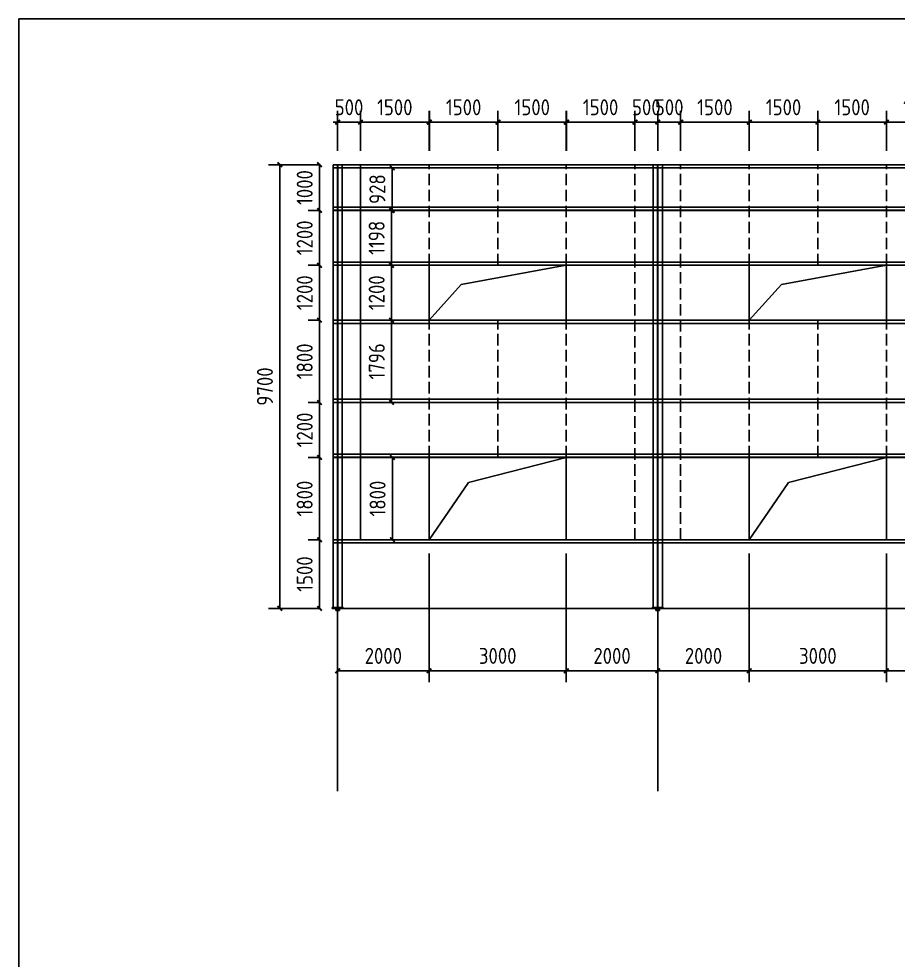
# Model space of a CAD drawing. Extents: x 102162 to 621267, y -39398 to 328893.
# Drawn here: x 414012 to 433238, y 181522 to 202102 of the extents above; entities that cross this region are included whole.
import ezdxf

# ---------------------------------------------------------------- set-up
doc = ezdxf.new("R2010")
doc.units = 0
doc.header["$LTSCALE"] = 1000
doc.header["$MEASUREMENT"] = 0
doc.linetypes.add('DASH', pattern=[0.35, 0.25, -0.1])
doc.layers.add('AXIS', color=3, linetype='Continuous')
doc.layers.add('DOTE', color=1, linetype='Continuous')
doc.styles.get("Standard").update_dxf_attribs({"font": 'gbenor.shx', "bigfont": 'gbcbig.shx'})
doc.dimstyles.get("Standard").update_dxf_attribs({"dimscale": 100, "dimtxt": 3.5, "dimasz": 1, "dimexe": 2.5, "dimexo": 3, "dimgap": 1.5, "dimtad": 1, "dimdec": 0, "dimzin": 0, "dimdsep": 46, "dimtxsty": 'Standard', "dimblk": 'ARCHTICK', "dimcen": 0.09, "dimadec": 0, "dimazin": 0, "dimtfac": 1, "dimtdec": 0, "dimtix": 1, "dimtmove": 2, "dimatfit": 3, "dimfxl": 1, "dimtolj": 1, "dimtzin": 0, "dimarcsym": 0})

# ---------------------------------------------------------------- blocks, each defined once
blk = doc.blocks.new('_ArchTick')
at = {"color": 0, "linetype": 'ByBlock', "const_width": 0.4}
blk.add_lwpolyline([(-0.5, -0.5), (0.5, 0.5)], dxfattribs=at)
blk = doc.blocks.new('*D5455')
at = {"color": 0, "lineweight": -2}
for p, q in [((420582, 190713), (420337, 190713)), ((420587, 189213), (420587, 190713)), ((420562, 189213), (420337, 189213))]:
    blk.add_line(p, q, dxfattribs=at)
at = {"layer": 'Defpoints', "color": 0}
for p in [(420587, 190713), (420882, 190713), (420862, 189213)]:
    blk.add_point(p, dxfattribs=at)
at = {"color": 0, "lineweight": -2, "xscale": 100, "yscale": 100, "zscale": 100}
for p, rotation in [((420587, 190713), 90), ((420587, 189213), 270)]:
    blk.add_blockref('_ArchTick', p, dxfattribs=dict(at, rotation=rotation))
at = {"color": 0, "insert": (420262, 189963), "char_height": 350, "attachment_point": 5, "rotation": 90}
blk.add_mtext('\\A1;1500', dxfattribs=at)
blk = doc.blocks.new('*D5456')
at = {"color": 0, "lineweight": -2}
for p, q in [((420582, 192513), (420337, 192513)), ((420587, 190713), (420587, 192513)), ((420582, 190713), (420337, 190713))]:
    blk.add_line(p, q, dxfattribs=at)
at = {"layer": 'Defpoints', "color": 0}
for p in [(420587, 192513), (420882, 192513), (420882, 190713)]:
    blk.add_point(p, dxfattribs=at)
at = {"color": 0, "lineweight": -2, "xscale": 100, "yscale": 100, "zscale": 100}
for p, rotation in [((420587, 192513), 90), ((420587, 190713), 270)]:
    blk.add_blockref('_ArchTick', p, dxfattribs=dict(at, rotation=rotation))
at = {"color": 0, "insert": (420262, 191613), "char_height": 350, "attachment_point": 5, "rotation": 90}
blk.add_mtext('\\A1;1800', dxfattribs=at)
blk = doc.blocks.new('*D5457')
at = {"color": 0, "lineweight": -2}
for p, q in [((420582, 193713), (420337, 193713)), ((420587, 192513), (420587, 193713)), ((420582, 192513), (420337, 192513))]:
    blk.add_line(p, q, dxfattribs=at)
at = {"layer": 'Defpoints', "color": 0}
for p in [(420587, 193713), (420882, 193713), (420882, 192513)]:
    blk.add_point(p, dxfattribs=at)
at = {"color": 0, "lineweight": -2, "xscale": 100, "yscale": 100, "zscale": 100}
for p, rotation in [((420587, 193713), 90), ((420587, 192513), 270)]:
    blk.add_blockref('_ArchTick', p, dxfattribs=dict(at, rotation=rotation))
at = {"color": 0, "insert": (420262, 193113), "char_height": 350, "attachment_point": 5, "rotation": 90}
blk.add_mtext('\\A1;1200', dxfattribs=at)
blk = doc.blocks.new('*D5458')
at = {"color": 0, "lineweight": -2}
for p, q in [((420582, 195513), (420337, 195513)), ((420587, 193713), (420587, 195513)), ((420582, 193713), (420337, 193713))]:
    blk.add_line(p, q, dxfattribs=at)
at = {"layer": 'Defpoints', "color": 0}
for p in [(420587, 195513), (420882, 195513), (420882, 193713)]:
    blk.add_point(p, dxfattribs=at)
at = {"color": 0, "lineweight": -2, "xscale": 100, "yscale": 100, "zscale": 100}
for p, rotation in [((420587, 195513), 90), ((420587, 193713), 270)]:
    blk.add_blockref('_ArchTick', p, dxfattribs=dict(at, rotation=rotation))
at = {"color": 0, "insert": (420262, 194613), "char_height": 350, "attachment_point": 5, "rotation": 90}
blk.add_mtext('\\A1;1800', dxfattribs=at)
blk = doc.blocks.new('*D5459')
at = {"color": 0, "lineweight": -2}
for p, q in [((420582, 196713), (420337, 196713)), ((420587, 195513), (420587, 196713)), ((420582, 195513), (420337, 195513))]:
    blk.add_line(p, q, dxfattribs=at)
at = {"layer": 'Defpoints', "color": 0}
for p in [(420587, 196713), (420882, 196713), (420882, 195513)]:
    blk.add_point(p, dxfattribs=at)
at = {"color": 0, "lineweight": -2, "xscale": 100, "yscale": 100, "zscale": 100}
for p, rotation in [((420587, 196713), 90), ((420587, 195513), 270)]:
    blk.add_blockref('_ArchTick', p, dxfattribs=dict(at, rotation=rotation))
at = {"color": 0, "insert": (420262, 196113), "char_height": 350, "attachment_point": 5, "rotation": 90}
blk.add_mtext('\\A1;1200', dxfattribs=at)
blk = doc.blocks.new('*D5460')
at = {"color": 0, "lineweight": -2}
for p, q in [((420582, 197913), (420337, 197913)), ((420587, 196713), (420587, 197913)), ((420582, 196713), (420337, 196713))]:
    blk.add_line(p, q, dxfattribs=at)
at = {"layer": 'Defpoints', "color": 0}
for p in [(420587, 197913), (420882, 197913), (420882, 196713)]:
    blk.add_point(p, dxfattribs=at)
at = {"color": 0, "lineweight": -2, "xscale": 100, "yscale": 100, "zscale": 100}
for p, rotation in [((420587, 197913), 90), ((420587, 196713), 270)]:
    blk.add_blockref('_ArchTick', p, dxfattribs=dict(at, rotation=rotation))
at = {"color": 0, "insert": (420262, 197313), "char_height": 350, "attachment_point": 5, "rotation": 90}
blk.add_mtext('\\A1;1200', dxfattribs=at)
blk = doc.blocks.new('*D5461')
at = {"color": 0, "lineweight": -2}
for p, q in [((420582, 198913), (420337, 198913)), ((420587, 197913), (420587, 198913)), ((420582, 197913), (420337, 197913))]:
    blk.add_line(p, q, dxfattribs=at)
at = {"layer": 'Defpoints', "color": 0}
for p in [(420587, 198913), (420882, 198913), (420882, 197913)]:
    blk.add_point(p, dxfattribs=at)
at = {"color": 0, "lineweight": -2, "xscale": 100, "yscale": 100, "zscale": 100}
for p, rotation in [((420587, 198913), 90), ((420587, 197913), 270)]:
    blk.add_blockref('_ArchTick', p, dxfattribs=dict(at, rotation=rotation))
at = {"color": 0, "insert": (420262, 198413), "char_height": 350, "attachment_point": 5, "rotation": 90}
blk.add_mtext('\\A1;1000', dxfattribs=at)
blk = doc.blocks.new('*D5462')
at = {"color": 0, "lineweight": -2}
for p, q in [((420582, 198913), (419468, 198913)), ((419718, 198913), (419718, 189213)), ((420582, 189213), (419468, 189213))]:
    blk.add_line(p, q, dxfattribs=at)
at = {"layer": 'Defpoints', "color": 0}
for p in [(420882, 198913), (419718, 189213), (420882, 189213)]:
    blk.add_point(p, dxfattribs=at)
at = {"color": 0, "lineweight": -2, "xscale": 100, "yscale": 100, "zscale": 100}
for p, rotation in [((419718, 198913), 90), ((419718, 189213), 270)]:
    blk.add_blockref('_ArchTick', p, dxfattribs=dict(at, rotation=rotation))
at = {"color": 0, "insert": (419393, 194063), "char_height": 350, "attachment_point": 5, "rotation": 90}
blk.add_mtext('\\A1;9700', dxfattribs=at)
blk = doc.blocks.new('*D5463')
at = {"color": 0, "lineweight": -2}
for p, q in [((422982, 190413), (422982, 187599)), ((420982, 188913), (420982, 187599)), ((420982, 187849), (422982, 187849))]:
    blk.add_line(p, q, dxfattribs=at)
at = {"layer": 'Defpoints', "color": 0}
for p in [(422982, 190713), (420982, 189213), (422982, 187849)]:
    blk.add_point(p, dxfattribs=at)
at = {"color": 0, "lineweight": -2, "xscale": 100, "yscale": 100, "zscale": 100, "rotation": 180}
blk.add_blockref('_ArchTick', (420982, 187849), dxfattribs=at)
at = {"color": 0, "lineweight": -2, "xscale": 100, "yscale": 100, "zscale": 100}
blk.add_blockref('_ArchTick', (422982, 187849), dxfattribs=at)
at = {"color": 0, "insert": (421982, 188174), "char_height": 350, "attachment_point": 5}
blk.add_mtext('\\A1;2000', dxfattribs=at)
blk = doc.blocks.new('*D5464')
at = {"color": 0, "lineweight": -2}
for p, q in [((422982, 190413), (422982, 187599)), ((425982, 190413), (425982, 187599)), ((422982, 187849), (425982, 187849))]:
    blk.add_line(p, q, dxfattribs=at)
at = {"layer": 'Defpoints', "color": 0}
for p in [(422982, 190713), (425982, 190713), (425982, 187849)]:
    blk.add_point(p, dxfattribs=at)
at = {"color": 0, "lineweight": -2, "xscale": 100, "yscale": 100, "zscale": 100, "rotation": 180}
blk.add_blockref('_ArchTick', (422982, 187849), dxfattribs=at)
at = {"color": 0, "lineweight": -2, "xscale": 100, "yscale": 100, "zscale": 100}
blk.add_blockref('_ArchTick', (425982, 187849), dxfattribs=at)
at = {"color": 0, "insert": (424482, 188174), "char_height": 350, "attachment_point": 5}
blk.add_mtext('\\A1;3000', dxfattribs=at)
blk = doc.blocks.new('*D5465')
at = {"color": 0, "lineweight": -2}
for p, q in [((425982, 190413), (425982, 187599)), ((427982, 188913), (427982, 187599)), ((425982, 187849), (427982, 187849))]:
    blk.add_line(p, q, dxfattribs=at)
at = {"layer": 'Defpoints', "color": 0}
for p in [(425982, 190713), (427982, 189213), (427982, 187849)]:
    blk.add_point(p, dxfattribs=at)
at = {"color": 0, "lineweight": -2, "xscale": 100, "yscale": 100, "zscale": 100, "rotation": 180}
blk.add_blockref('_ArchTick', (425982, 187849), dxfattribs=at)
at = {"color": 0, "lineweight": -2, "xscale": 100, "yscale": 100, "zscale": 100}
blk.add_blockref('_ArchTick', (427982, 187849), dxfattribs=at)
at = {"color": 0, "insert": (426982, 188174), "char_height": 350, "attachment_point": 5}
blk.add_mtext('\\A1;2000', dxfattribs=at)
blk = doc.blocks.new('*D5466')
at = {"color": 0, "lineweight": -2}
for p, q in [((429982, 190413), (429982, 187599)), ((427982, 188913), (427982, 187599)), ((427982, 187849), (429982, 187849))]:
    blk.add_line(p, q, dxfattribs=at)
at = {"layer": 'Defpoints', "color": 0}
for p in [(429982, 190713), (427982, 189213), (429982, 187849)]:
    blk.add_point(p, dxfattribs=at)
at = {"color": 0, "lineweight": -2, "xscale": 100, "yscale": 100, "zscale": 100, "rotation": 180}
blk.add_blockref('_ArchTick', (427982, 187849), dxfattribs=at)
at = {"color": 0, "lineweight": -2, "xscale": 100, "yscale": 100, "zscale": 100}
blk.add_blockref('_ArchTick', (429982, 187849), dxfattribs=at)
at = {"color": 0, "insert": (428982, 188174), "char_height": 350, "attachment_point": 5}
blk.add_mtext('\\A1;2000', dxfattribs=at)
blk = doc.blocks.new('*D5467')
at = {"color": 0, "lineweight": -2}
for p, q in [((429982, 190413), (429982, 187599)), ((432982, 190413), (432982, 187599)), ((429982, 187849), (432982, 187849))]:
    blk.add_line(p, q, dxfattribs=at)
at = {"layer": 'Defpoints', "color": 0}
for p in [(429982, 190713), (432982, 190713), (432982, 187849)]:
    blk.add_point(p, dxfattribs=at)
at = {"color": 0, "lineweight": -2, "xscale": 100, "yscale": 100, "zscale": 100, "rotation": 180}
blk.add_blockref('_ArchTick', (429982, 187849), dxfattribs=at)
at = {"color": 0, "lineweight": -2, "xscale": 100, "yscale": 100, "zscale": 100}
blk.add_blockref('_ArchTick', (432982, 187849), dxfattribs=at)
at = {"color": 0, "insert": (431482, 188174), "char_height": 350, "attachment_point": 5}
blk.add_mtext('\\A1;3000', dxfattribs=at)
blk = doc.blocks.new('*D5468')
at = {"color": 0, "lineweight": -2}
for p, q in [((432982, 190413), (432982, 187599)), ((434982, 188913), (434982, 187599)), ((432982, 187849), (434982, 187849))]:
    blk.add_line(p, q, dxfattribs=at)
at = {"layer": 'Defpoints', "color": 0}
for p in [(432982, 190713), (434982, 189213), (434982, 187849)]:
    blk.add_point(p, dxfattribs=at)
at = {"color": 0, "lineweight": -2, "xscale": 100, "yscale": 100, "zscale": 100, "rotation": 180}
blk.add_blockref('_ArchTick', (432982, 187849), dxfattribs=at)
at = {"color": 0, "lineweight": -2, "xscale": 100, "yscale": 100, "zscale": 100}
blk.add_blockref('_ArchTick', (434982, 187849), dxfattribs=at)
at = {"color": 0, "insert": (433982, 188174), "char_height": 350, "attachment_point": 5}
blk.add_mtext('\\A1;2000', dxfattribs=at)
blk = doc.blocks.new('*D5102')
at = {"color": 0, "lineweight": -2}
for p, q in [((420982, 199213), (420982, 200093)), ((421482, 199213), (421482, 200093)), ((420982, 199843), (420882, 199843)), ((420982, 199843), (421482, 199843)), ((421482, 199843), (421582, 199843))]:
    blk.add_line(p, q, dxfattribs=at)
at = {"layer": 'Defpoints', "color": 0}
for p in [(421482, 199843), (420982, 198913), (421482, 198913)]:
    blk.add_point(p, dxfattribs=at)
at = {"color": 0, "lineweight": -2, "xscale": 100, "yscale": 100, "zscale": 100}
blk.add_blockref('_ArchTick', (420982, 199843), dxfattribs=at)
at = {"color": 0, "lineweight": -2, "xscale": 100, "yscale": 100, "zscale": 100, "rotation": 180}
blk.add_blockref('_ArchTick', (421482, 199843), dxfattribs=at)
at = {"color": 0, "insert": (421232, 200168), "char_height": 350, "attachment_point": 5}
blk.add_mtext('\\A1;500', dxfattribs=at)
blk = doc.blocks.new('*D5103')
at = {"color": 0, "lineweight": -2}
for p, q in [((421482, 199213), (421482, 200093)), ((422982, 199213), (422982, 200093)), ((421482, 199843), (422982, 199843))]:
    blk.add_line(p, q, dxfattribs=at)
at = {"layer": 'Defpoints', "color": 0}
for p in [(422982, 199843), (421482, 198913), (422982, 198913)]:
    blk.add_point(p, dxfattribs=at)
at = {"color": 0, "lineweight": -2, "xscale": 100, "yscale": 100, "zscale": 100, "rotation": 180}
blk.add_blockref('_ArchTick', (421482, 199843), dxfattribs=at)
at = {"color": 0, "lineweight": -2, "xscale": 100, "yscale": 100, "zscale": 100}
blk.add_blockref('_ArchTick', (422982, 199843), dxfattribs=at)
at = {"color": 0, "insert": (422232, 200168), "char_height": 350, "attachment_point": 5}
blk.add_mtext('\\A1;1500', dxfattribs=at)
blk = doc.blocks.new('*D5104')
at = {"color": 0, "lineweight": -2}
for p, q in [((425982, 199213), (425982, 200093)), ((427482, 199213), (427482, 200093)), ((425982, 199843), (427482, 199843))]:
    blk.add_line(p, q, dxfattribs=at)
at = {"layer": 'Defpoints', "color": 0}
for p in [(427482, 199843), (425982, 198913), (427482, 198913)]:
    blk.add_point(p, dxfattribs=at)
at = {"color": 0, "lineweight": -2, "xscale": 100, "yscale": 100, "zscale": 100, "rotation": 180}
blk.add_blockref('_ArchTick', (425982, 199843), dxfattribs=at)
at = {"color": 0, "lineweight": -2, "xscale": 100, "yscale": 100, "zscale": 100}
blk.add_blockref('_ArchTick', (427482, 199843), dxfattribs=at)
at = {"color": 0, "insert": (426732, 200168), "char_height": 350, "attachment_point": 5}
blk.add_mtext('\\A1;1500', dxfattribs=at)
blk = doc.blocks.new('*D5105')
at = {"color": 0, "lineweight": -2}
for p, q in [((427482, 199213), (427482, 200093)), ((427982, 199213), (427982, 200093)), ((427482, 199843), (427382, 199843)), ((427482, 199843), (427982, 199843)), ((427982, 199843), (428082, 199843))]:
    blk.add_line(p, q, dxfattribs=at)
at = {"layer": 'Defpoints', "color": 0}
for p in [(427982, 199843), (427482, 198913), (427982, 198913)]:
    blk.add_point(p, dxfattribs=at)
at = {"color": 0, "lineweight": -2, "xscale": 100, "yscale": 100, "zscale": 100}
blk.add_blockref('_ArchTick', (427482, 199843), dxfattribs=at)
at = {"color": 0, "lineweight": -2, "xscale": 100, "yscale": 100, "zscale": 100, "rotation": 180}
blk.add_blockref('_ArchTick', (427982, 199843), dxfattribs=at)
at = {"color": 0, "insert": (427732, 200168), "char_height": 350, "attachment_point": 5}
blk.add_mtext('\\A1;500', dxfattribs=at)
blk = doc.blocks.new('*D5106')
at = {"color": 0, "lineweight": -2}
for p, q in [((427982, 199213), (427982, 200093)), ((428482, 199213), (428482, 200093)), ((427982, 199843), (427882, 199843)), ((427982, 199843), (428482, 199843)), ((428482, 199843), (428582, 199843))]:
    blk.add_line(p, q, dxfattribs=at)
at = {"layer": 'Defpoints', "color": 0}
for p in [(428482, 199843), (427982, 198913), (428482, 198913)]:
    blk.add_point(p, dxfattribs=at)
at = {"color": 0, "lineweight": -2, "xscale": 100, "yscale": 100, "zscale": 100}
blk.add_blockref('_ArchTick', (427982, 199843), dxfattribs=at)
at = {"color": 0, "lineweight": -2, "xscale": 100, "yscale": 100, "zscale": 100, "rotation": 180}
blk.add_blockref('_ArchTick', (428482, 199843), dxfattribs=at)
at = {"color": 0, "insert": (428232, 200168), "char_height": 350, "attachment_point": 5}
blk.add_mtext('\\A1;500', dxfattribs=at)
blk = doc.blocks.new('*D5107')
at = {"color": 0, "lineweight": -2}
for p, q in [((428482, 199213), (428482, 200093)), ((429982, 199213), (429982, 200093)), ((428482, 199843), (429982, 199843))]:
    blk.add_line(p, q, dxfattribs=at)
at = {"layer": 'Defpoints', "color": 0}
for p in [(429982, 199843), (428482, 198913), (429982, 198913)]:
    blk.add_point(p, dxfattribs=at)
at = {"color": 0, "lineweight": -2, "xscale": 100, "yscale": 100, "zscale": 100, "rotation": 180}
blk.add_blockref('_ArchTick', (428482, 199843), dxfattribs=at)
at = {"color": 0, "lineweight": -2, "xscale": 100, "yscale": 100, "zscale": 100}
blk.add_blockref('_ArchTick', (429982, 199843), dxfattribs=at)
at = {"color": 0, "insert": (429232, 200168), "char_height": 350, "attachment_point": 5}
blk.add_mtext('\\A1;1500', dxfattribs=at)
blk = doc.blocks.new('*D5108')
at = {"color": 0, "lineweight": -2}
for p, q in [((432982, 199213), (432982, 200093)), ((434482, 199213), (434482, 200093)), ((432982, 199843), (434482, 199843))]:
    blk.add_line(p, q, dxfattribs=at)
at = {"layer": 'Defpoints', "color": 0}
for p in [(434482, 199843), (432982, 198913), (434482, 198913)]:
    blk.add_point(p, dxfattribs=at)
at = {"color": 0, "lineweight": -2, "xscale": 100, "yscale": 100, "zscale": 100, "rotation": 180}
blk.add_blockref('_ArchTick', (432982, 199843), dxfattribs=at)
at = {"color": 0, "lineweight": -2, "xscale": 100, "yscale": 100, "zscale": 100}
blk.add_blockref('_ArchTick', (434482, 199843), dxfattribs=at)
at = {"color": 0, "insert": (433732, 200168), "char_height": 350, "attachment_point": 5}
blk.add_mtext('\\A1;1500', dxfattribs=at)
blk = doc.blocks.new('*D5137')
at = {"color": 0, "lineweight": -2}
for p, q in [((422988, 199213), (422988, 200093)), ((424488, 199213), (424488, 200093)), ((422988, 199843), (424488, 199843))]:
    blk.add_line(p, q, dxfattribs=at)
at = {"layer": 'Defpoints', "color": 0}
for p in [(424488, 199843), (422988, 198913), (424488, 198913)]:
    blk.add_point(p, dxfattribs=at)
at = {"color": 0, "lineweight": -2, "xscale": 100, "yscale": 100, "zscale": 100, "rotation": 180}
blk.add_blockref('_ArchTick', (422988, 199843), dxfattribs=at)
at = {"color": 0, "lineweight": -2, "xscale": 100, "yscale": 100, "zscale": 100}
blk.add_blockref('_ArchTick', (424488, 199843), dxfattribs=at)
at = {"color": 0, "insert": (423738, 200168), "char_height": 350, "attachment_point": 5}
blk.add_mtext('\\A1;1500', dxfattribs=at)
blk = doc.blocks.new('*D5138')
at = {"color": 0, "lineweight": -2}
for p, q in [((424488, 199213), (424488, 200093)), ((425988, 199213), (425988, 200093)), ((424488, 199843), (425988, 199843))]:
    blk.add_line(p, q, dxfattribs=at)
at = {"layer": 'Defpoints', "color": 0}
for p in [(425988, 199843), (424488, 198913), (425988, 198913)]:
    blk.add_point(p, dxfattribs=at)
at = {"color": 0, "lineweight": -2, "xscale": 100, "yscale": 100, "zscale": 100, "rotation": 180}
blk.add_blockref('_ArchTick', (424488, 199843), dxfattribs=at)
at = {"color": 0, "lineweight": -2, "xscale": 100, "yscale": 100, "zscale": 100}
blk.add_blockref('_ArchTick', (425988, 199843), dxfattribs=at)
at = {"color": 0, "insert": (425238, 200168), "char_height": 350, "attachment_point": 5}
blk.add_mtext('\\A1;1500', dxfattribs=at)
blk = doc.blocks.new('*D5139')
at = {"color": 0, "lineweight": -2}
for p, q in [((429982, 199213), (429982, 200093)), ((431482, 199213), (431482, 200093)), ((429982, 199843), (431482, 199843))]:
    blk.add_line(p, q, dxfattribs=at)
at = {"layer": 'Defpoints', "color": 0}
for p in [(431482, 199843), (429982, 198913), (431482, 198913)]:
    blk.add_point(p, dxfattribs=at)
at = {"color": 0, "lineweight": -2, "xscale": 100, "yscale": 100, "zscale": 100, "rotation": 180}
blk.add_blockref('_ArchTick', (429982, 199843), dxfattribs=at)
at = {"color": 0, "lineweight": -2, "xscale": 100, "yscale": 100, "zscale": 100}
blk.add_blockref('_ArchTick', (431482, 199843), dxfattribs=at)
at = {"color": 0, "insert": (430732, 200168), "char_height": 350, "attachment_point": 5}
blk.add_mtext('\\A1;1500', dxfattribs=at)
blk = doc.blocks.new('*D5140')
at = {"color": 0, "lineweight": -2}
for p, q in [((431482, 199213), (431482, 200093)), ((432982, 199213), (432982, 200093)), ((431482, 199843), (432982, 199843))]:
    blk.add_line(p, q, dxfattribs=at)
at = {"layer": 'Defpoints', "color": 0}
for p in [(432982, 199843), (431482, 198913), (432982, 198913)]:
    blk.add_point(p, dxfattribs=at)
at = {"color": 0, "lineweight": -2, "xscale": 100, "yscale": 100, "zscale": 100, "rotation": 180}
blk.add_blockref('_ArchTick', (431482, 199843), dxfattribs=at)
at = {"color": 0, "lineweight": -2, "xscale": 100, "yscale": 100, "zscale": 100}
blk.add_blockref('_ArchTick', (432982, 199843), dxfattribs=at)
at = {"color": 0, "insert": (432232, 200168), "char_height": 350, "attachment_point": 5}
blk.add_mtext('\\A1;1500', dxfattribs=at)
blk = doc.blocks.new('*D5592')
at = {"color": 0, "lineweight": -2}
for p, q in [((421782, 198843), (422426, 198843)), ((422176, 198843), (422176, 197915)), ((421782, 197915), (422426, 197915))]:
    blk.add_line(p, q, dxfattribs=at)
at = {"layer": 'Defpoints', "color": 0}
for p in [(421482, 198843), (421482, 197915), (422176, 197915)]:
    blk.add_point(p, dxfattribs=at)
at = {"color": 0, "lineweight": -2, "xscale": 100, "yscale": 100, "zscale": 100}
for p, rotation in [((422176, 198843), 90), ((422176, 197915), 270)]:
    blk.add_blockref('_ArchTick', p, dxfattribs=dict(at, rotation=rotation))
at = {"color": 0, "insert": (421851, 198379), "char_height": 350, "attachment_point": 5, "rotation": 90}
blk.add_mtext('\\A1;928', dxfattribs=at)
blk = doc.blocks.new('*D5593')
at = {"color": 0, "lineweight": -2}
for p, q in [((421782, 197913), (422410, 197913)), ((422160, 197913), (422160, 196715)), ((421782, 196715), (422410, 196715))]:
    blk.add_line(p, q, dxfattribs=at)
at = {"layer": 'Defpoints', "color": 0}
for p in [(421482, 197913), (421482, 196715), (422160, 196715)]:
    blk.add_point(p, dxfattribs=at)
at = {"color": 0, "lineweight": -2, "xscale": 100, "yscale": 100, "zscale": 100}
for p, rotation in [((422160, 197913), 90), ((422160, 196715), 270)]:
    blk.add_blockref('_ArchTick', p, dxfattribs=dict(at, rotation=rotation))
at = {"color": 0, "insert": (421835, 197314), "char_height": 350, "attachment_point": 5, "rotation": 90}
blk.add_mtext('\\A1;1198', dxfattribs=at)
blk = doc.blocks.new('*D5594')
at = {"color": 0, "lineweight": -2}
for p, q in [((421782, 196713), (422410, 196713)), ((422160, 196713), (422160, 195513)), ((421782, 195513), (422410, 195513))]:
    blk.add_line(p, q, dxfattribs=at)
at = {"layer": 'Defpoints', "color": 0}
for p in [(421482, 196713), (421482, 195513), (422160, 195513)]:
    blk.add_point(p, dxfattribs=at)
at = {"color": 0, "lineweight": -2, "xscale": 100, "yscale": 100, "zscale": 100}
for p, rotation in [((422160, 196713), 90), ((422160, 195513), 270)]:
    blk.add_blockref('_ArchTick', p, dxfattribs=dict(at, rotation=rotation))
at = {"color": 0, "insert": (421835, 196113), "char_height": 350, "attachment_point": 5, "rotation": 90}
blk.add_mtext('\\A1;1200', dxfattribs=at)
blk = doc.blocks.new('*D5595')
at = {"color": 0, "lineweight": -2}
for p, q in [((421782, 195511), (422413, 195511)), ((422163, 195511), (422163, 193715)), ((421782, 193715), (422413, 193715))]:
    blk.add_line(p, q, dxfattribs=at)
at = {"layer": 'Defpoints', "color": 0}
for p in [(421482, 195511), (421482, 193715), (422163, 193715)]:
    blk.add_point(p, dxfattribs=at)
at = {"color": 0, "lineweight": -2, "xscale": 100, "yscale": 100, "zscale": 100}
for p, rotation in [((422163, 195511), 90), ((422163, 193715), 270)]:
    blk.add_blockref('_ArchTick', p, dxfattribs=dict(at, rotation=rotation))
at = {"color": 0, "insert": (421838, 194613), "char_height": 350, "attachment_point": 5, "rotation": 90}
blk.add_mtext('\\A1;1796', dxfattribs=at)
blk = doc.blocks.new('*D5596')
at = {"color": 0, "lineweight": -2}
for p, q in [((421782, 192513), (422431, 192513)), ((422181, 192513), (422181, 190713)), ((421782, 190713), (422431, 190713))]:
    blk.add_line(p, q, dxfattribs=at)
at = {"layer": 'Defpoints', "color": 0}
for p in [(421482, 192513), (421482, 190713), (422181, 190713)]:
    blk.add_point(p, dxfattribs=at)
at = {"color": 0, "lineweight": -2, "xscale": 100, "yscale": 100, "zscale": 100}
for p, rotation in [((422181, 192513), 90), ((422181, 190713), 270)]:
    blk.add_blockref('_ArchTick', p, dxfattribs=dict(at, rotation=rotation))
at = {"color": 0, "insert": (421856, 191613), "char_height": 350, "attachment_point": 5, "rotation": 90}
blk.add_mtext('\\A1;1800', dxfattribs=at)

msp = doc.modelspace()

# ---------------------------------------------------------------- linework, layer by layer
for p, q in [((420882.3, 198913.3), (463082.3, 198913.3)), ((420882.3, 198845.3), (463082.3, 198845.3)), ((420882.3, 198843.3), (463082.3, 198843.3)), ((420882.3, 197983.3), (463082.3, 197983.3)), ((420882.3, 197915.3), (463082.3, 197915.3)), ((420882.3, 197913.3), (463082.3, 197913.3)), ((420882.3, 196783.3), (463082.3, 196783.3)), ((420882.3, 196715.3), (463082.3, 196715.3)), ((420882.3, 196713.3), (463082.3, 196713.3)), ((422982.3, 196713.3), (422982.3, 195513.3)), ((423686.6, 196291.7), (425982.3, 196713.3)), ((425982.3, 196713.3), (425982.3, 195513.3)), ((429982.3, 196713.3), (429982.3, 195513.3)), ((430686.6, 196291.7), (432982.3, 196713.3)), ((432982.3, 196713.3), (432982.3, 195513.3)), ((422982.3, 195513.3), (423686.6, 196291.7)), ((429982.3, 195513.3), (430686.6, 196291.7)), ((420882.3, 195513.3), (463082.3, 195513.3)), ((420882.3, 195511.3), (463082.3, 195511.3)), ((420882.3, 195443.3), (463082.3, 195443.3)), ((420882.3, 193783.3), (463082.3, 193783.3)), ((420882.3, 193715.3), (463082.3, 193715.3)), ((420882.3, 193713.3), (463082.3, 193713.3)), ((420882.3, 192583.3), (463082.3, 192583.3)), ((420882.3, 192515.3), (463082.3, 192515.3)), ((420882.3, 192513.3), (463082.3, 192513.3)), ((422982.3, 192513.3), (422982.3, 190713.3)), ((423842.7, 191965.9), (425982.3, 192513.3)), ((425982.3, 192513.3), (425982.3, 190713.3)), ((429982.3, 192513.3), (429982.3, 190713.3)), ((430842.7, 191965.9), (432982.3, 192513.3)), ((432982.3, 192513.3), (432982.3, 190713.3)), ((422982.3, 190713.3), (423842.7, 191965.9)), ((429982.3, 190713.3), (430842.7, 191965.9)), ((420882.3, 190713.3), (463082.3, 190713.3)), ((420882.3, 190711.3), (463082.3, 190711.3)), ((420882.3, 190643.3), (463082.3, 190643.3)), ((420862.3, 189213.3), (463102.3, 189213.3))]:
    msp.add_line(p, q)
at = {"color": 6}
for p, q in [((422982.3, 196713.3), (425982.3, 196713.3)), ((422982.3, 195513.3), (422982.3, 196713.3)), ((425982.3, 196713.3), (425982.3, 195513.3)), ((429982.3, 196713.3), (432982.3, 196713.3)), ((429982.3, 195513.3), (429982.3, 196713.3)), ((432982.3, 196713.3), (432982.3, 195513.3)), ((425982.3, 195513.3), (422982.3, 195513.3)), ((432982.3, 195513.3), (429982.3, 195513.3)), ((422982.3, 192513.3), (422982.3, 190713.3)), ((422982.3, 192513.3), (425982.3, 192513.3)), ((425982.3, 192513.3), (425982.3, 190713.3)), ((429982.3, 192513.3), (429982.3, 190713.3)), ((429982.3, 192513.3), (432982.3, 192513.3)), ((432982.3, 192513.3), (432982.3, 190713.3)), ((425982.3, 190713.3), (422982.3, 190713.3)), ((432982.3, 190713.3), (429982.3, 190713.3)), ((420942.3, 189213.3), (420942.3, 189163.3)), ((420942.3, 189163.3), (421022.3, 189163.3)), ((420952.3, 189213.3), (420952.3, 189163.3)), ((421012.3, 189163.3), (421012.3, 189213.3)), ((421022.3, 189163.3), (421022.3, 189213.3)), ((427942.3, 189213.3), (427942.3, 189163.3)), ((427942.3, 189163.3), (428022.3, 189163.3)), ((427952.3, 189213.3), (427952.3, 189163.3)), ((428012.3, 189163.3), (428012.3, 189213.3)), ((428022.3, 189163.3), (428022.3, 189213.3))]:
    msp.add_line(p, q, dxfattribs=at)
at = {"color": 2}
for p, q in [((420862.3, 189213.3), (420862.3, 189233.3)), ((420862.3, 189233.3), (421102.3, 189233.3)), ((420982.3, 189213.3), (420862.3, 189213.3)), ((421102.3, 189213.3), (420982.3, 189213.3)), ((421102.3, 189233.3), (421102.3, 189213.3)), ((427862.3, 189213.3), (427862.3, 189233.3)), ((427862.3, 189233.3), (428102.3, 189233.3)), ((427982.3, 189213.3), (427862.3, 189213.3)), ((428102.3, 189213.3), (427982.3, 189213.3)), ((428102.3, 189233.3), (428102.3, 189213.3))]:
    msp.add_line(p, q, dxfattribs=at)
msp.add_lwpolyline([(414011.7, 202101.7), (473411.7, 202101.7), (473411.7, 160101.7), (414011.7, 160101.7)], close=True)
at = {"layer": 'AXIS'}
for p, q in [((420982.3, 189213.3), (420982.3, 185213.3)), ((427982.3, 189213.3), (427982.3, 185213.3))]:
    msp.add_line(p, q, dxfattribs=at)
at = {"layer": 'DOTE', "color": 0}
for p, q in [((420882.3, 189213.3), (420882.3, 198913.3)), ((420979.3, 189213.3), (420979.3, 198913.3)), ((420985.3, 189213.3), (420985.3, 198913.3)), ((421082.3, 189213.3), (421082.3, 198913.3)), ((427882.3, 189213.3), (427882.3, 198913.3)), ((427979.3, 189213.3), (427979.3, 198913.3)), ((427985.3, 189213.3), (427985.3, 198913.3)), ((428082.3, 189213.3), (428082.3, 198913.3))]:
    msp.add_line(p, q, dxfattribs=at)
at = {"layer": 'DOTE'}
for p, q in [((420982.3, 189163.3), (420982.3, 198913.3)), ((427982.3, 189163.3), (427982.3, 198913.3)), ((427982.3, 189163.3), (427982.3, 198913.3))]:
    msp.add_line(p, q, dxfattribs=at)
at = {"layer": 'DOTE', "color": 4}
for p, q in [((421482.3, 195513.3), (421482.3, 198913.3)), ((421482.3, 190713.3), (421482.3, 195513.3))]:
    msp.add_line(p, q, dxfattribs=at)
at = {"layer": 'DOTE', "color": 4, "linetype": 'DASH'}
for p, q in [((422982.3, 196713.3), (422982.3, 198913.3)), ((424482.3, 196713.3), (424482.3, 198913.3)), ((425982.3, 196713.3), (425982.3, 198913.3)), ((427482.3, 196713.3), (427482.3, 198913.3)), ((428482.3, 196713.3), (428482.3, 198913.3)), ((429982.3, 196713.3), (429982.3, 198913.3)), ((431482.3, 196713.3), (431482.3, 198913.3)), ((432982.3, 196713.3), (432982.3, 198913.3)), ((427482.3, 190713.3), (427482.3, 196713.3)), ((428482.3, 190713.3), (428482.3, 196713.3)), ((422982.3, 192513.3), (422982.3, 195513.3)), ((424482.3, 192513.3), (424482.3, 195513.3)), ((425982.3, 192513.3), (425982.3, 195513.3)), ((429982.3, 192513.3), (429982.3, 195513.3)), ((431482.3, 192513.3), (431482.3, 195513.3)), ((432982.3, 192513.3), (432982.3, 195513.3))]:
    msp.add_line(p, q, dxfattribs=at)

# ---------------------------------------------------------------- dimensions: what is measured, and where the dimension line sits
for base, p1, p2, picture, middle in [((421482.3, 199843.1), (420982.3, 198913.3), (421482.3, 198913.3), '*D5102', (421232.3, 200168.1)), ((422982.3, 199843.1), (421482.3, 198913.3), (422982.3, 198913.3), '*D5103', (422232.3, 200168.1)), ((424488.3, 199843.1), (422988.3, 198913.3), (424488.3, 198913.3), '*D5137', (423738.3, 200168.1)), ((425988.3, 199843.1), (424488.3, 198913.3), (425988.3, 198913.3), '*D5138', (425238.3, 200168.1)), ((427482.3, 199843.1), (425982.3, 198913.3), (427482.3, 198913.3), '*D5104', (426732.3, 200168.1)), ((427982.3, 199843.1), (427482.3, 198913.3), (427982.3, 198913.3), '*D5105', (427732.3, 200168.1)), ((428482.3, 199843.1), (427982.3, 198913.3), (428482.3, 198913.3), '*D5106', (428232.3, 200168.1)), ((429982.3, 199843.1), (428482.3, 198913.3), (429982.3, 198913.3), '*D5107', (429232.3, 200168.1)), ((431482.3, 199843.1), (429982.3, 198913.3), (431482.3, 198913.3), '*D5139', (430732.3, 200168.1)), ((432982.3, 199843.1), (431482.3, 198913.3), (432982.3, 198913.3), '*D5140', (432232.3, 200168.1)), ((434482.3, 199843.1), (432982.3, 198913.3), (434482.3, 198913.3), '*D5108', (433732.3, 200168.1)), ((422982.3, 187849.2), (420982.3, 189213.3), (422982.3, 190713.3), '*D5463', (421982.3, 188174.2)), ((425982.3, 187849.2), (422982.3, 190713.3), (425982.3, 190713.3), '*D5464', (424482.3, 188174.2)), ((427982.3, 187849.2), (425982.3, 190713.3), (427982.3, 189213.3), '*D5465', (426982.3, 188174.2)), ((429982.3, 187849.2), (427982.3, 189213.3), (429982.3, 190713.3), '*D5466', (428982.3, 188174.2)), ((432982.3, 187849.2), (429982.3, 190713.3), (432982.3, 190713.3), '*D5467', (431482.3, 188174.2)), ((434982.3, 187849.2), (432982.3, 190713.3), (434982.3, 189213.3), '*D5468', (433982.3, 188174.2))]:
    dim = msp.add_linear_dim(base=base, p1=p1, p2=p2, dimstyle='Standard')
    dim.commit()
    dim.dimension.update_dxf_attribs({"geometry": picture, "text_midpoint": middle})
dim = msp.add_aligned_dim(p1=(420882.3, 198913.3), p2=(420882.3, 189213.3), distance=-1164.1, dimstyle='Standard')
dim.commit()
dim.dimension.update_dxf_attribs({"geometry": '*D5462', "text_midpoint": (419393.1, 194063.3)})
for base, p1, p2, picture, middle in [((420587.4, 198913.3), (420882.3, 197913.3), (420882.3, 198913.3), '*D5461', (420262.4, 198413.3)), ((422175.6, 197915.3), (421482.3, 198843.3), (421482.3, 197915.3), '*D5592', (421850.6, 198379.3)), ((420587.4, 197913.3), (420882.3, 196713.3), (420882.3, 197913.3), '*D5460', (420262.4, 197313.3)), ((422159.8, 196715.3), (421482.3, 197913.3), (421482.3, 196715.3), '*D5593', (421834.8, 197314.3)), ((420587.4, 196713.3), (420882.3, 195513.3), (420882.3, 196713.3), '*D5459', (420262.4, 196113.3)), ((422160.5, 195513.3), (421482.3, 196713.3), (421482.3, 195513.3), '*D5594', (421835.5, 196113.3)), ((420587.4, 195513.3), (420882.3, 193713.3), (420882.3, 195513.3), '*D5458', (420262.4, 194613.3)), ((422162.7, 193715.3), (421482.3, 195511.3), (421482.3, 193715.3), '*D5595', (421837.7, 194613.3)), ((420587.4, 193713.3), (420882.3, 192513.3), (420882.3, 193713.3), '*D5457', (420262.4, 193113.3)), ((420587.4, 192513.3), (420882.3, 190713.3), (420882.3, 192513.3), '*D5456', (420262.4, 191613.3)), ((422180.6, 190713.3), (421482.3, 192513.3), (421482.3, 190713.3), '*D5596', (421855.6, 191613.3)), ((420587.4, 190713.3), (420862.3, 189213.3), (420882.3, 190713.3), '*D5455', (420262.4, 189963.3))]:
    dim = msp.add_linear_dim(base=base, p1=p1, p2=p2, angle=90, dimstyle='Standard')
    dim.commit()
    dim.dimension.update_dxf_attribs({"geometry": picture, "text_midpoint": middle})

doc.saveas('drawing.dxf')
